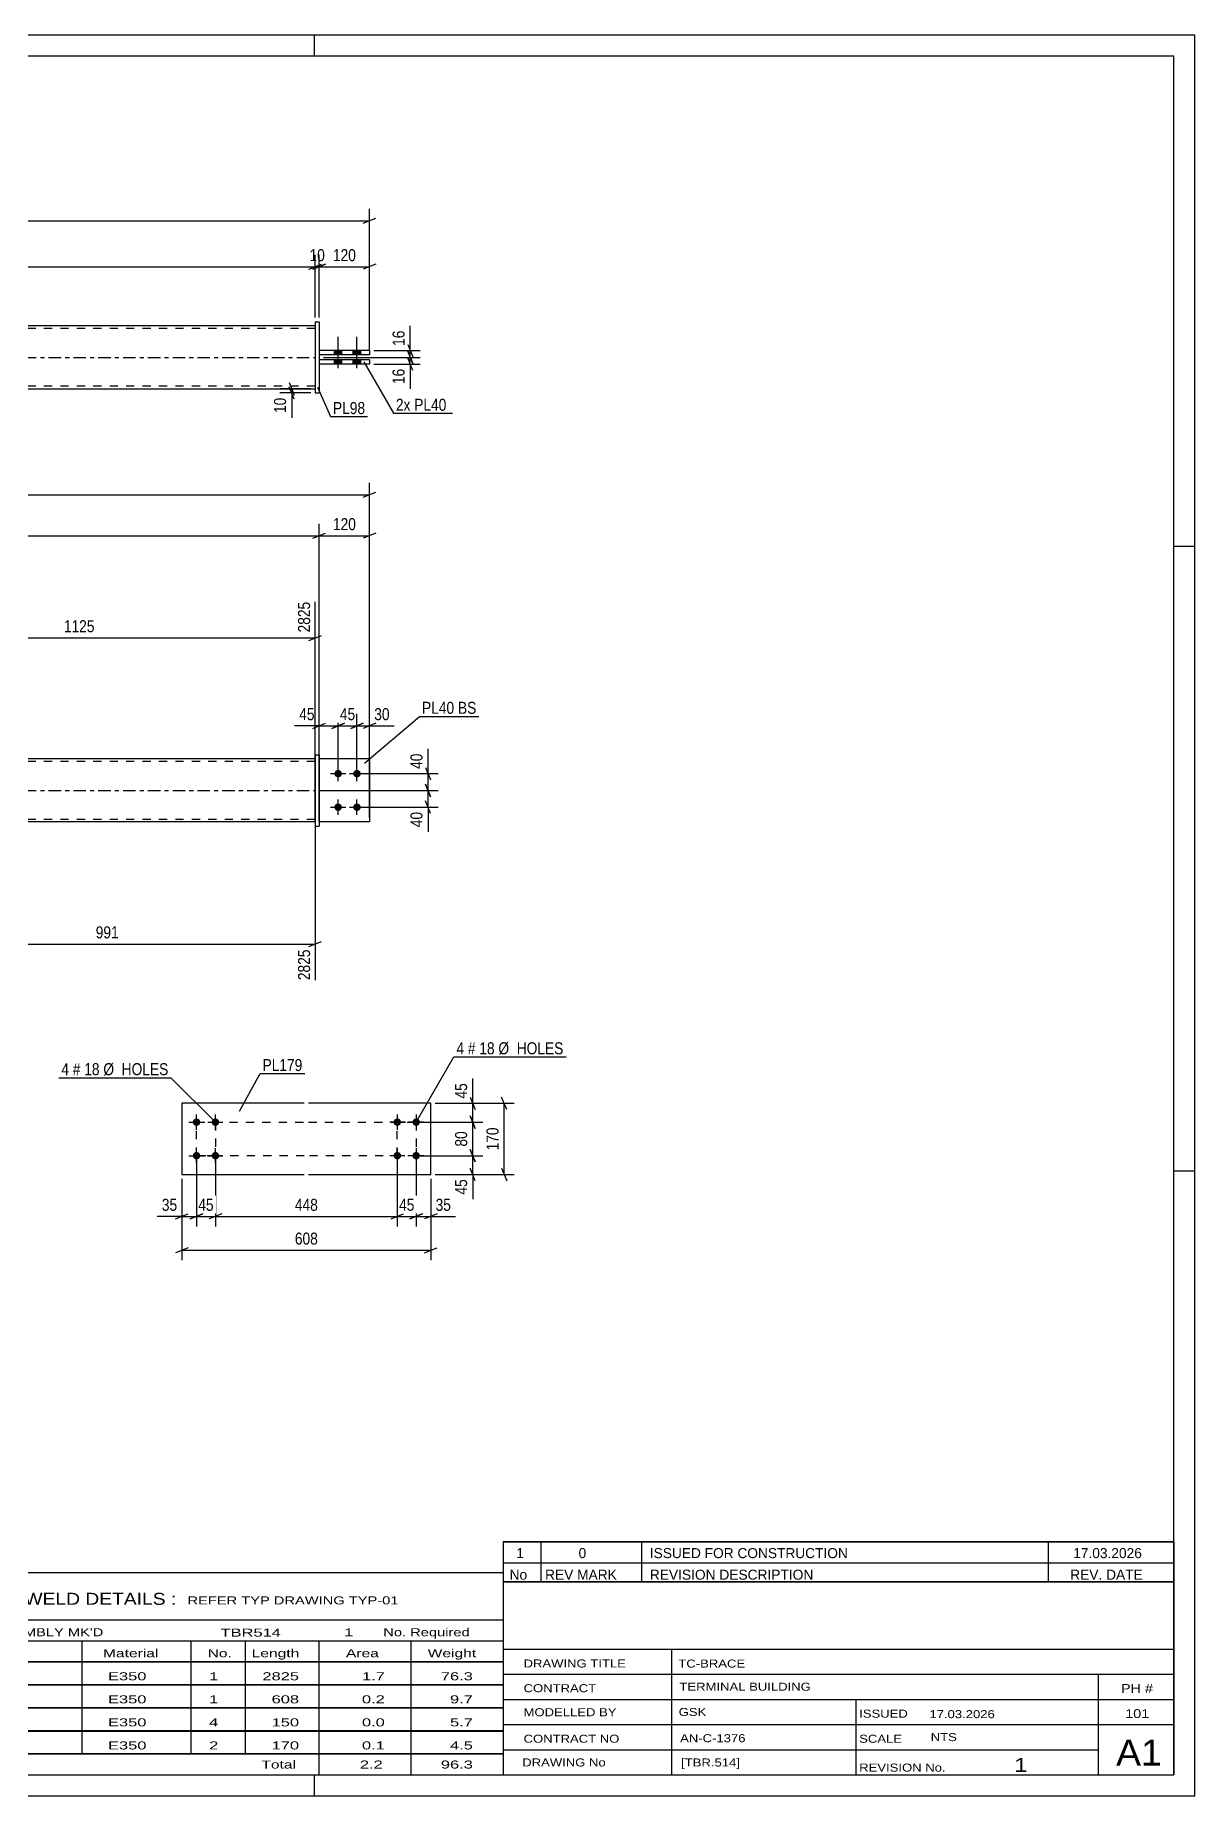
# Model space of a CAD drawing. Header units: millimetres. Extents: x 0 to 594, y 0 to 420.
# Drawn here: x 317.4 to 594, y 0 to 420 of the extents above; entities that cross this region are included whole.
import ezdxf

# ---------------------------------------------------------------- set-up
doc = ezdxf.new("R2010")
doc.units = ezdxf.units.MM
doc.linetypes.add('DXK_LINE_DOT2', pattern=[3.9198, 1.9599, -1.9599])
doc.linetypes.add('DXK_LINE_DOT3', pattern=[5.9187, 2.979, -0.9799, 0.9799, -0.9799])
doc.styles.add('Arial Narrow', font='ARIALN.TTF', dxfattribs={"height": 0.2})

# ---------------------------------------------------------------- blocks, each defined once
blk = doc.blocks.new('Unknown-580570844-1132')
at = {"color": 5, "linetype": 'Continuous'}
for p, q in [((594, 420), (0, 420)), ((384, 415), (384, 420)), ((594, 0), (594, 420)), ((589, 415), (5, 415)), ((589, 5), (589, 415)), ((594, 298), (589, 298)), ((594, 149), (589, 149)), ((5, 5), (589, 5)), ((384, 0), (384, 5)), ((0, 0), (594, 0))]:
    blk.add_line(p, q, dxfattribs=at)
blk = doc.blocks.new('Part-580570844-5507 - 5506')
at = {"color": 2, "linetype": 'Continuous'}
for p, q in [((381.56, 165.2), (352.36, 165.2)), ((352.36, 165.2), (352.36, 148.2)), ((411.76, 165.2), (382.56, 165.2)), ((411.76, 148.2), (411.76, 165.2)), ((352.36, 148.2), (381.56, 148.2)), ((382.56, 148.2), (411.76, 148.2))]:
    blk.add_line(p, q, dxfattribs=at)
blk = doc.blocks.new('Bolt-580570844-5508 - 5506')
at = {"linetype": 'Continuous'}
for points in [[(403.76, 159.8, -1), (403.76, 161.6, -1)], [(408.26, 159.8, -1), (408.26, 161.6, -1)], [(403.76, 151.8, -1), (403.76, 153.6, -1)], [(408.26, 151.8, -1), (408.26, 153.6, -1)]]:
    blk.add_hatch(color=1, dxfattribs=at).paths.add_polyline_path(points)
at = {"color": 1, "linetype": 'Continuous'}
for p, q in [((405.56, 160.7), (401.96, 160.7)), ((403.76, 162.5), (403.76, 158.9)), ((410.06, 160.7), (406.46, 160.7)), ((408.26, 162.5), (408.26, 158.9)), ((405.56, 152.7), (401.96, 152.7)), ((403.76, 154.5), (403.76, 150.9)), ((410.06, 152.7), (406.46, 152.7)), ((408.26, 154.5), (408.26, 150.9))]:
    blk.add_line(p, q, dxfattribs=at)
blk = doc.blocks.new('Bolt-580570844-5509 - 5506')
at = {"linetype": 'Continuous'}
for points in [[(355.86, 161.6, -1), (355.86, 159.8, -1)], [(360.36, 161.6, -1), (360.36, 159.8, -1)], [(355.86, 153.6, -1), (355.86, 151.8, -1)], [(360.36, 153.6, -1), (360.36, 151.8, -1)]]:
    blk.add_hatch(color=1, dxfattribs=at).paths.add_polyline_path(points)
at = {"color": 1, "linetype": 'Continuous'}
for p, q in [((354.06, 160.7), (357.66, 160.7)), ((355.86, 158.9), (355.86, 162.5)), ((358.56, 160.7), (362.16, 160.7)), ((360.36, 158.9), (360.36, 162.5)), ((354.06, 152.7), (357.66, 152.7)), ((355.86, 150.9), (355.86, 154.5)), ((358.56, 152.7), (362.16, 152.7)), ((360.36, 150.9), (360.36, 154.5))]:
    blk.add_line(p, q, dxfattribs=at)
blk = doc.blocks.new('Bolt-580570844-1685 - 1679')
at = {"linetype": 'Continuous'}
for points in [[(389.64, 244.74, -1), (389.64, 242.94, -1)], [(394.14, 244.74, -1), (394.14, 242.94, -1)], [(389.64, 236.74, -1), (389.64, 234.94, -1)], [(394.14, 236.74, -1), (394.14, 234.94, -1)]]:
    blk.add_hatch(color=1, dxfattribs=at).paths.add_polyline_path(points)
at = {"color": 1, "linetype": 'Continuous'}
for p, q in [((387.84, 243.84), (391.44, 243.84)), ((389.64, 242.04), (389.64, 245.64)), ((392.34, 243.84), (395.94, 243.84)), ((394.14, 242.04), (394.14, 245.64)), ((387.84, 235.84), (391.44, 235.84)), ((389.64, 234.04), (389.64, 237.64)), ((392.34, 235.84), (395.94, 235.84)), ((394.14, 234.04), (394.14, 237.64))]:
    blk.add_line(p, q, dxfattribs=at)
blk = doc.blocks.new('Part-580570844-1706 - 1679')
at = {"color": 2, "linetype": 'Continuous'}
for p, q in [((384.14, 248.34), (384.14, 231.34)), ((384.14, 248.34), (385.14, 248.34)), ((385.14, 248.34), (385.14, 231.34)), ((384.14, 231.34), (385.14, 231.34))]:
    blk.add_line(p, q, dxfattribs=at)
blk = doc.blocks.new('Part-580570844-1711 - 1679')
at = {"color": 7, "linetype": 'DXK_LINE_DOT2'}
for p, q in [((397.14, 247.34), (385.14, 247.34)), ((385.14, 247.34), (385.14, 232.34)), ((397.14, 247.34), (397.14, 232.34)), ((397.14, 232.34), (385.14, 232.34))]:
    blk.add_line(p, q, dxfattribs=at)
blk = doc.blocks.new('Part-580570844-1716 - 1679')
at = {"color": 2, "linetype": 'Continuous'}
for p, q in [((397.14, 247.34), (385.14, 247.34)), ((397.14, 247.34), (397.14, 232.34)), ((397.14, 232.34), (385.14, 232.34))]:
    blk.add_line(p, q, dxfattribs=at)
at = {"color": 7, "linetype": 'DXK_LINE_DOT2'}
blk.add_line((385.14, 247.34), (385.14, 232.34), dxfattribs=at)
blk = doc.blocks.new('Part-580570844-1721 - 1679')
at = {"linetype": 'Continuous'}
blk.add_hatch(color=2, dxfattribs=at).paths.add_polyline_path([(131.59, 232.34), (130.79, 233.74), (132.39, 233.74)])
at = {"color": 2, "linetype": 'Continuous'}
for p, q in [((384.14, 247.34), (101.59, 247.34)), ((384.14, 232.34), (101.59, 232.34)), ((131.59, 232.34), (130.79, 233.74)), ((130.79, 233.74), (132.39, 233.74)), ((132.39, 233.74), (131.59, 232.34))]:
    blk.add_line(p, q, dxfattribs=at)
at = {"color": 7, "linetype": 'DXK_LINE_DOT2'}
for p, q in [((101.59, 247.34), (101.59, 232.34)), ((384.14, 246.74), (101.59, 246.74)), ((248.74, 247.34), (248.74, 246.74)), ((272.25, 247.34), (272.25, 246.74)), ((384.14, 232.34), (384.14, 247.34)), ((384.14, 232.94), (101.59, 232.94)), ((261.58, 232.34), (261.58, 232.94)), ((285.09, 232.34), (285.09, 232.94))]:
    blk.add_line(p, q, dxfattribs=at)
at = {"color": 7, "linetype": 'DXK_LINE_DOT3'}
blk.add_line((101.59, 239.84), (384.14, 239.84), dxfattribs=at)
at = {"color": 2, "linetype": 'Continuous'}
blk.add_circle((131.59, 233.24), 1, dxfattribs=at)
blk = doc.blocks.new('Part-580570844-1463 - 1369')
at = {"linetype": 'Continuous'}
blk.add_hatch(color=2, dxfattribs=at).paths.add_polyline_path([(131.59, 343.15), (130.79, 344.55), (132.39, 344.55)])
at = {"color": 2, "linetype": 'Continuous'}
for p, q in [((384.14, 350.65), (101.59, 350.65)), ((131.59, 343.15), (130.79, 344.55)), ((130.79, 344.55), (132.39, 344.55)), ((132.39, 344.55), (131.59, 343.15)), ((248.74, 343.85), (272.25, 343.85)), ((248.74, 343.75), (248.74, 343.85)), ((248.74, 342.55), (248.74, 342.45)), ((272.25, 342.45), (248.74, 342.45)), ((261.58, 343.75), (261.58, 343.85)), ((261.58, 342.55), (261.58, 342.45)), ((272.25, 343.85), (272.25, 342.45)), ((101.59, 335.65), (384.14, 335.65))]:
    blk.add_line(p, q, dxfattribs=at)
at = {"color": 7, "linetype": 'DXK_LINE_DOT2'}
for p, q in [((101.59, 350.65), (101.59, 335.65)), ((384.14, 350.05), (101.59, 350.05)), ((384.14, 350.65), (384.14, 335.65)), ((248.74, 342.45), (248.74, 343.75)), ((261.58, 342.45), (261.58, 343.75)), ((272.25, 343.85), (285.09, 343.85)), ((285.09, 342.45), (272.25, 342.45)), ((285.09, 343.85), (285.09, 342.45)), ((384.14, 336.25), (101.59, 336.25))]:
    blk.add_line(p, q, dxfattribs=at)
at = {"color": 7, "linetype": 'DXK_LINE_DOT3'}
blk.add_line((101.59, 343.15), (384.14, 343.15), dxfattribs=at)
at = {"color": 2, "linetype": 'Continuous'}
blk.add_circle((131.59, 344.05), 1, dxfattribs=at)
blk = doc.blocks.new('Bolt-580570844-1373 - 1369')
at = {"linetype": 'Continuous'}
for points in [[(390.54, 344.75), (388.74, 344.75), (388.74, 343.75), (390.54, 343.75)], [(390.54, 344.75), (388.74, 344.75), (388.74, 343.75), (390.54, 343.75)], [(395.04, 344.75), (393.24, 344.75), (393.24, 343.75), (395.04, 343.75)], [(395.04, 344.75), (393.24, 344.75), (393.24, 343.75), (395.04, 343.75)], [(390.54, 342.55), (388.74, 342.55), (388.74, 341.55), (390.54, 341.55)], [(390.54, 342.55), (388.74, 342.55), (388.74, 341.55), (390.54, 341.55)], [(395.04, 342.55), (393.24, 342.55), (393.24, 341.55), (395.04, 341.55)], [(395.04, 342.55), (393.24, 342.55), (393.24, 341.55), (395.04, 341.55)]]:
    blk.add_hatch(color=1, dxfattribs=at).paths.add_polyline_path(points)
at = {"color": 1, "linetype": 'Continuous'}
for p, q in [((388.74, 343.75), (388.74, 344.75)), ((388.74, 343.75), (388.74, 344.75)), ((389.64, 340.55), (389.64, 348.05)), ((389.64, 340.55), (389.64, 348.05)), ((390.54, 343.75), (390.54, 344.75)), ((390.54, 343.75), (390.54, 344.75)), ((393.24, 343.75), (393.24, 344.75)), ((393.24, 343.75), (393.24, 344.75)), ((394.14, 340.55), (394.14, 348.05)), ((394.14, 340.55), (394.14, 348.05)), ((395.04, 343.75), (395.04, 344.75)), ((395.04, 343.75), (395.04, 344.75)), ((388.74, 341.55), (388.74, 342.55)), ((388.74, 341.55), (388.74, 342.55)), ((390.54, 341.55), (390.54, 342.55)), ((390.54, 341.55), (390.54, 342.55)), ((393.24, 341.55), (393.24, 342.55)), ((393.24, 341.55), (393.24, 342.55)), ((395.04, 341.55), (395.04, 342.55)), ((395.04, 341.55), (395.04, 342.55))]:
    blk.add_line(p, q, dxfattribs=at)
blk = doc.blocks.new('Part-580570844-1435 - 1369')
at = {"color": 2, "linetype": 'Continuous'}
for p, q in [((384.14, 351.65), (384.14, 334.65)), ((384.14, 351.65), (385.14, 351.65)), ((385.14, 351.65), (385.14, 334.65)), ((384.14, 334.65), (385.14, 334.65))]:
    blk.add_line(p, q, dxfattribs=at)
blk = doc.blocks.new('Part-580570844-1468 - 1369')
at = {"color": 2, "linetype": 'Continuous'}
for p, q in [((397.14, 342.55), (385.14, 342.55)), ((397.14, 341.55), (385.14, 341.55)), ((397.14, 342.55), (397.14, 341.55))]:
    blk.add_line(p, q, dxfattribs=at)
at = {"color": 7, "linetype": 'DXK_LINE_DOT2'}
blk.add_line((385.14, 342.55), (385.14, 341.55), dxfattribs=at)
blk = doc.blocks.new('Part-580570844-1473 - 1369')
at = {"color": 2, "linetype": 'Continuous'}
for p, q in [((397.14, 344.75), (385.14, 344.75)), ((397.14, 344.75), (397.14, 343.75)), ((397.14, 343.75), (385.14, 343.75))]:
    blk.add_line(p, q, dxfattribs=at)
at = {"color": 7, "linetype": 'DXK_LINE_DOT2'}
blk.add_line((385.14, 344.75), (385.14, 343.75), dxfattribs=at)
blk = doc.blocks.new('Rectangle-580570844-5680 - 5506')
at = {"color": 1, "linetype": 'DXK_LINE_DOT2'}
for p, q in [((355.86, 160.7), (360.36, 160.7)), ((355.86, 152.7), (355.86, 160.7)), ((360.36, 160.7), (360.36, 152.7)), ((360.36, 152.7), (355.86, 152.7))]:
    blk.add_line(p, q, dxfattribs=at)
blk = doc.blocks.new('Rectangle-580570844-5690 - 5506')
at = {"color": 1, "linetype": 'DXK_LINE_DOT2'}
for p, q in [((403.76, 160.7), (408.26, 160.7)), ((403.76, 152.7), (403.76, 160.7)), ((408.26, 160.7), (408.26, 152.7)), ((408.26, 152.7), (403.76, 152.7))]:
    blk.add_line(p, q, dxfattribs=at)
blk = doc.blocks.new('Rectangle-580570844-5700 - 5506')
at = {"color": 1, "linetype": 'DXK_LINE_DOT2'}
for p, q in [((355.86, 160.7), (381.56, 160.7)), ((355.86, 152.7), (355.86, 160.7)), ((382.56, 160.7), (408.26, 160.7)), ((408.26, 160.7), (408.26, 152.7)), ((381.56, 152.7), (355.86, 152.7)), ((408.26, 152.7), (382.56, 152.7))]:
    blk.add_line(p, q, dxfattribs=at)
blk = doc.blocks.new('StraightDimension-580570844-5514 - 5506')
at = {"color": 7, "linetype": 'Continuous'}
for p, q in [((408.26, 151.7), (408.26, 135.8)), ((411.76, 147.2), (411.76, 135.8)), ((406.76, 137.6), (409.76, 138.8)), ((413.26, 138.8), (410.26, 137.6)), ((408.26, 138.2), (411.76, 138.2))]:
    blk.add_line(p, q, dxfattribs=at)
at = {"color": 0}
blk.add_wipeout([(417.14, 138.95), (417.14, 143.15), (412.29, 143.15), (412.29, 138.95)], dxfattribs=at)
at = {"color": 7, "linetype": 'Continuous'}
blk.add_line((411.76, 138.2), (417.67, 138.2), dxfattribs=at)
blk.add_line((411.76, 138.2), (417.67, 138.2), dxfattribs=at)
at = {"color": 3, "style": 'Arial Narrow'}
blk.add_text('35', height=2.863, dxfattribs=at).set_placement((412.89, 139.55))
blk = doc.blocks.new('StraightDimension-580570844-5515 - 5506')
at = {"color": 7, "linetype": 'Continuous'}
for p, q in [((403.76, 151.7), (403.76, 135.8)), ((408.26, 151.7), (408.26, 135.8)), ((402.26, 137.6), (405.26, 138.8)), ((409.76, 138.8), (406.76, 137.6)), ((403.76, 138.2), (408.26, 138.2))]:
    blk.add_line(p, q, dxfattribs=at)
at = {"color": 0}
blk.add_wipeout([(408.44, 138.95), (408.44, 143.15), (403.58, 143.15), (403.58, 138.95)], dxfattribs=at)
at = {"color": 3, "style": 'Arial Narrow'}
blk.add_text('45', height=2.863, dxfattribs=at).set_placement((404.18, 139.55))
blk = doc.blocks.new('StraightDimension-580570844-5516 - 5506')
at = {"color": 7, "linetype": 'Continuous'}
for p, q in [((360.36, 151.7), (360.36, 135.8)), ((403.76, 151.7), (403.76, 135.8)), ((361.86, 138.8), (358.86, 137.6)), ((402.26, 137.6), (405.26, 138.8)), ((360.36, 138.2), (403.76, 138.2))]:
    blk.add_line(p, q, dxfattribs=at)
at = {"color": 0}
blk.add_wipeout([(385.4, 138.95), (385.4, 143.15), (378.72, 143.15), (378.72, 138.95)], dxfattribs=at)
at = {"color": 3, "style": 'Arial Narrow'}
blk.add_text('448', height=2.863, dxfattribs=at).set_placement((379.32, 139.55))
blk = doc.blocks.new('StraightDimension-580570844-5517 - 5506')
at = {"color": 7, "linetype": 'Continuous'}
for p, q in [((355.86, 151.7), (355.86, 135.8)), ((360.36, 151.7), (360.36, 135.8)), ((354.36, 137.6), (357.36, 138.8)), ((361.86, 138.8), (358.86, 137.6)), ((355.86, 138.2), (360.36, 138.2))]:
    blk.add_line(p, q, dxfattribs=at)
at = {"color": 0}
blk.add_wipeout([(360.54, 138.95), (360.54, 143.15), (355.68, 143.15), (355.68, 138.95)], dxfattribs=at)
at = {"color": 3, "style": 'Arial Narrow'}
blk.add_text('45', height=2.863, dxfattribs=at).set_placement((356.28, 139.55))
blk = doc.blocks.new('StraightDimension-580570844-5518 - 5506')
at = {"color": 7, "linetype": 'Continuous'}
for p, q in [((355.86, 151.7), (355.86, 135.8)), ((352.36, 147.2), (352.36, 135.8)), ((350.86, 137.6), (353.86, 138.8)), ((357.36, 138.8), (354.36, 137.6)), ((352.36, 138.2), (355.86, 138.2))]:
    blk.add_line(p, q, dxfattribs=at)
at = {"color": 0}
blk.add_wipeout([(351.84, 138.95), (351.84, 143.15), (346.98, 143.15), (346.98, 138.95)], dxfattribs=at)
at = {"color": 7, "linetype": 'Continuous'}
blk.add_line((352.36, 138.2), (346.45, 138.2), dxfattribs=at)
blk.add_line((352.36, 138.2), (346.45, 138.2), dxfattribs=at)
at = {"color": 3, "style": 'Arial Narrow'}
blk.add_text('35', height=2.863, dxfattribs=at).set_placement((347.58, 139.55))
blk = doc.blocks.new('StraightDimension-580570844-5534 - 5506')
at = {"color": 7, "linetype": 'Continuous'}
for p, q in [((352.36, 147.2), (352.36, 127.74)), ((411.76, 147.2), (411.76, 127.74)), ((353.86, 130.74), (350.86, 129.54)), ((410.26, 129.54), (413.26, 130.74)), ((352.36, 130.14), (411.76, 130.14))]:
    blk.add_line(p, q, dxfattribs=at)
at = {"color": 0}
blk.add_wipeout([(385.4, 130.89), (385.4, 135.09), (378.72, 135.09), (378.72, 130.89)], dxfattribs=at)
at = {"color": 3, "style": 'Arial Narrow'}
blk.add_text('608', height=2.863, dxfattribs=at).set_placement((379.32, 131.49))
blk = doc.blocks.new('StraightDimension-580570844-5554 - 5506')
at = {"color": 7, "linetype": 'Continuous'}
for p, q in [((412.76, 165.2), (431.65, 165.2)), ((429.85, 163.7), (428.65, 166.7)), ((429.25, 148.2), (429.25, 165.2)), ((412.76, 148.2), (431.65, 148.2)), ((428.65, 149.7), (429.85, 146.7))]:
    blk.add_line(p, q, dxfattribs=at)
at = {"color": 0}
blk.add_wipeout([(428.5, 160.04), (424.3, 160.04), (424.3, 153.36), (428.5, 153.36)], dxfattribs=at)
at = {"color": 3, "style": 'Arial Narrow'}
blk.add_text('170', height=2.863, rotation=90.0002, dxfattribs=at).set_placement((427.9, 153.96))
blk = doc.blocks.new('StraightDimension-580570844-5658 - 5506')
at = {"color": 7, "linetype": 'Continuous'}
for p, q in [((412.76, 165.2), (424.16, 165.2)), ((421.16, 166.7), (422.36, 163.7)), ((421.76, 160.7), (421.76, 165.2)), ((409.26, 160.7), (424.16, 160.7)), ((422.36, 159.2), (421.16, 162.2))]:
    blk.add_line(p, q, dxfattribs=at)
at = {"color": 0}
blk.add_wipeout([(421.01, 170.58), (416.81, 170.58), (416.81, 165.73), (421.01, 165.73)], dxfattribs=at)
at = {"color": 7, "linetype": 'Continuous'}
blk.add_line((421.76, 165.2), (421.76, 171.11), dxfattribs=at)
blk.add_line((421.76, 165.2), (421.76, 171.11), dxfattribs=at)
at = {"color": 3, "style": 'Arial Narrow'}
blk.add_text('45', height=2.863, rotation=90.0002, dxfattribs=at).set_placement((420.41, 166.33))
blk = doc.blocks.new('StraightDimension-580570844-5659 - 5506')
at = {"color": 7, "linetype": 'Continuous'}
for p, q in [((409.26, 160.7), (424.16, 160.7)), ((421.16, 162.2), (422.36, 159.2)), ((421.76, 152.7), (421.76, 160.7)), ((409.26, 152.7), (424.16, 152.7)), ((422.36, 151.2), (421.16, 154.2))]:
    blk.add_line(p, q, dxfattribs=at)
at = {"color": 0}
blk.add_wipeout([(421.01, 159.13), (416.81, 159.13), (416.81, 154.27), (421.01, 154.27)], dxfattribs=at)
at = {"color": 3, "style": 'Arial Narrow'}
blk.add_text('80', height=2.863, rotation=90.0002, dxfattribs=at).set_placement((420.41, 154.87))
blk = doc.blocks.new('StraightDimension-580570844-5660 - 5506')
at = {"color": 7, "linetype": 'Continuous'}
for p, q in [((409.26, 152.7), (424.16, 152.7)), ((421.16, 154.2), (422.36, 151.2)), ((421.76, 148.2), (421.76, 152.7)), ((412.76, 148.2), (424.16, 148.2)), ((422.36, 146.7), (421.16, 149.7))]:
    blk.add_line(p, q, dxfattribs=at)
at = {"color": 0}
blk.add_wipeout([(421.01, 147.68), (416.81, 147.68), (416.81, 142.82), (421.01, 142.82)], dxfattribs=at)
at = {"color": 7, "linetype": 'Continuous'}
blk.add_line((421.76, 148.2), (421.76, 142.29), dxfattribs=at)
blk.add_line((421.76, 148.2), (421.76, 142.29), dxfattribs=at)
at = {"color": 3, "style": 'Arial Narrow'}
blk.add_text('45', height=2.863, rotation=90.0002, dxfattribs=at).set_placement((420.41, 143.42))
blk = doc.blocks.new('StraightDimension-580570844-5296 - 1679')
at = {"color": 7, "linetype": 'Continuous'}
for p, q in [((385.14, 232.34), (385.14, 303.43)), ((397.14, 233.34), (397.14, 303.43)), ((383.64, 299.98), (386.64, 301.18)), ((385.14, 300.58), (397.14, 300.58)), ((398.64, 301.18), (395.64, 299.98))]:
    blk.add_line(p, q, dxfattribs=at)
at = {"color": 0}
blk.add_wipeout([(394.48, 301.33), (394.48, 305.53), (387.8, 305.53), (387.8, 301.33)], dxfattribs=at)
at = {"color": 3, "style": 'Arial Narrow'}
blk.add_text('120', height=2.863, dxfattribs=at).set_placement((388.4, 301.93))
blk = doc.blocks.new('StraightDimension-580570844-5297 - 1679')
at = {"color": 7, "linetype": 'Continuous'}
for p, q in [((100.59, 249.34), (100.59, 303.43)), ((385.14, 232.34), (385.14, 303.43)), ((102.09, 301.18), (99.09, 299.98)), ((100.59, 300.58), (385.14, 300.58)), ((383.64, 299.98), (386.64, 301.18))]:
    blk.add_line(p, q, dxfattribs=at)
at = {"color": 0}
blk.add_wipeout([(247.12, 301.33), (247.12, 305.53), (238.61, 305.53), (238.61, 301.33)], dxfattribs=at)
at = {"color": 3, "style": 'Arial Narrow'}
blk.add_text('2845', height=2.863, dxfattribs=at).set_placement((239.21, 301.93))
blk = doc.blocks.new('StraightDimension-580570844-4742 - 1679')
at = {"color": 7, "linetype": 'Continuous'}
for p, q in [((90.09, 310.99), (87.09, 309.79)), ((88.59, 248.34), (88.59, 313.24)), ((395.64, 309.79), (398.64, 310.99)), ((397.14, 233.34), (397.14, 313.24)), ((88.59, 310.39), (397.14, 310.39))]:
    blk.add_line(p, q, dxfattribs=at)
at = {"color": 0}
blk.add_wipeout([(247.12, 311.14), (247.12, 315.34), (238.61, 315.34), (238.61, 311.14)], dxfattribs=at)
at = {"color": 3, "style": 'Arial Narrow'}
blk.add_text('3085', height=2.863, dxfattribs=at).set_placement((239.21, 311.74))
blk = doc.blocks.new('StraightDimension-580570844-1857 - 1679')
at = {"color": 7, "linetype": 'Continuous'}
for p, q in [((384.14, 247.34), (384.14, 194.58)), ((284.99, 231.34), (284.99, 194.58)), ((286.49, 203.79), (283.49, 202.59)), ((284.99, 203.19), (384.14, 203.19)), ((382.64, 202.59), (385.64, 203.79))]:
    blk.add_line(p, q, dxfattribs=at)
at = {"color": 0}
blk.add_wipeout([(337.91, 203.94), (337.91, 208.14), (331.22, 208.14), (331.22, 203.94)], dxfattribs=at)
at = {"color": 0, "linetype": 'Continuous'}
blk.add_wipeout([(383.54, 202.49), (379.34, 202.49), (379.34, 193.98), (383.54, 193.98)], dxfattribs=at)
at = {"color": 3, "style": 'Arial Narrow'}
blk.add_text('991', height=2.863, dxfattribs=at).set_placement((331.82, 204.54))
at = {"color": 3, "linetype": 'Continuous', "style": 'Arial Narrow'}
blk.add_text('2825', height=2.863, rotation=90.0002, dxfattribs=at).set_placement((382.94, 194.58))
blk = doc.blocks.new('StraightDimension-580570844-1912 - 1679')
at = {"color": 7, "linetype": 'Continuous'}
for p, q in [((385.14, 249.34), (385.14, 258.1)), ((389.64, 244.84), (389.64, 258.1)), ((383.64, 254.65), (386.64, 255.85)), ((385.14, 255.25), (389.64, 255.25)), ((391.14, 255.85), (388.14, 254.65))]:
    blk.add_line(p, q, dxfattribs=at)
at = {"color": 0}
blk.add_wipeout([(384.61, 256), (384.61, 260.2), (379.76, 260.2), (379.76, 256)], dxfattribs=at)
at = {"color": 7, "linetype": 'Continuous'}
blk.add_line((385.14, 255.25), (379.23, 255.25), dxfattribs=at)
blk.add_line((385.14, 255.25), (379.23, 255.25), dxfattribs=at)
at = {"color": 3, "style": 'Arial Narrow'}
blk.add_text('45', height=2.863, dxfattribs=at).set_placement((380.36, 256.6))
blk = doc.blocks.new('StraightDimension-580570844-4821 - 1679')
at = {"color": 7, "linetype": 'Continuous'}
for p, q in [((385.14, 239.84), (413.5, 239.84)), ((410.5, 241.34), (411.7, 238.34)), ((411.1, 235.84), (411.1, 239.84)), ((395.14, 235.84), (413.5, 235.84)), ((411.7, 234.34), (410.5, 237.34))]:
    blk.add_line(p, q, dxfattribs=at)
at = {"color": 0}
blk.add_wipeout([(410.35, 235.32), (406.15, 235.32), (406.15, 230.46), (410.35, 230.46)], dxfattribs=at)
at = {"color": 7, "linetype": 'Continuous'}
blk.add_line((411.1, 235.84), (411.1, 229.93), dxfattribs=at)
blk.add_line((411.1, 235.84), (411.1, 229.93), dxfattribs=at)
at = {"color": 3, "style": 'Arial Narrow'}
blk.add_text('40', height=2.863, rotation=90.0002, dxfattribs=at).set_placement((409.75, 231.06))
blk = doc.blocks.new('StraightDimension-580570844-1922 - 1679')
at = {"color": 7, "linetype": 'Continuous'}
for p, q in [((389.64, 244.84), (389.64, 258.1)), ((394.14, 244.84), (394.14, 258.1)), ((388.14, 254.65), (391.14, 255.85)), ((389.64, 255.25), (394.14, 255.25)), ((395.64, 255.85), (392.64, 254.65))]:
    blk.add_line(p, q, dxfattribs=at)
at = {"color": 0}
blk.add_wipeout([(394.32, 256), (394.32, 260.2), (389.46, 260.2), (389.46, 256)], dxfattribs=at)
at = {"color": 3, "style": 'Arial Narrow'}
blk.add_text('45', height=2.863, dxfattribs=at).set_placement((390.06, 256.6))
blk = doc.blocks.new('StraightDimension-580570844-1932 - 1679')
at = {"color": 7, "linetype": 'Continuous'}
for p, q in [((394.14, 244.84), (394.14, 258.1)), ((397.14, 248.34), (397.14, 258.1)), ((392.64, 254.65), (395.64, 255.85)), ((394.14, 255.25), (397.14, 255.25)), ((398.64, 255.85), (395.64, 254.65))]:
    blk.add_line(p, q, dxfattribs=at)
at = {"color": 0}
blk.add_wipeout([(402.52, 256), (402.52, 260.2), (397.66, 260.2), (397.66, 256)], dxfattribs=at)
at = {"color": 7, "linetype": 'Continuous'}
blk.add_line((397.14, 255.25), (403.04, 255.25), dxfattribs=at)
blk.add_line((397.14, 255.25), (403.04, 255.25), dxfattribs=at)
at = {"color": 3, "style": 'Arial Narrow'}
blk.add_text('30', height=2.863, dxfattribs=at).set_placement((398.26, 256.6))
blk = doc.blocks.new('StraightDimension-580570844-4820 - 1679')
at = {"color": 7, "linetype": 'Continuous'}
for p, q in [((395.14, 243.84), (413.5, 243.84)), ((410.5, 245.34), (411.7, 242.34)), ((411.1, 239.84), (411.1, 243.84)), ((385.14, 239.84), (413.5, 239.84)), ((411.7, 238.34), (410.5, 241.34))]:
    blk.add_line(p, q, dxfattribs=at)
at = {"color": 0}
blk.add_wipeout([(410.35, 249.22), (406.15, 249.22), (406.15, 244.37), (410.35, 244.37)], dxfattribs=at)
at = {"color": 7, "linetype": 'Continuous'}
blk.add_line((411.1, 243.84), (411.1, 249.75), dxfattribs=at)
blk.add_line((411.1, 243.84), (411.1, 249.75), dxfattribs=at)
at = {"color": 3, "style": 'Arial Narrow'}
blk.add_text('40', height=2.863, rotation=90.0002, dxfattribs=at).set_placement((409.75, 244.97))
blk = doc.blocks.new('StraightDimension-580570844-5243 - 1679')
at = {"color": 7, "linetype": 'Continuous'}
for p, q in [((271.61, 248.34), (271.61, 284.85)), ((384.14, 232.34), (384.14, 284.85)), ((273.11, 276.83), (270.11, 275.63)), ((271.61, 276.23), (384.14, 276.23)), ((382.64, 275.63), (385.64, 276.83))]:
    blk.add_line(p, q, dxfattribs=at)
at = {"color": 0, "linetype": 'Continuous'}
blk.add_wipeout([(383.54, 285.45), (379.34, 285.45), (379.34, 276.93), (383.54, 276.93)], dxfattribs=at)
at = {"color": 0}
blk.add_wipeout([(332.13, 276.98), (332.13, 281.18), (323.62, 281.18), (323.62, 276.98)], dxfattribs=at)
at = {"color": 3, "linetype": 'Continuous', "style": 'Arial Narrow'}
blk.add_text('2825', height=2.863, rotation=90.0002, dxfattribs=at).set_placement((382.94, 277.53))
at = {"color": 3, "style": 'Arial Narrow'}
blk.add_text('1125', height=2.863, dxfattribs=at).set_placement((324.22, 277.58))
blk = doc.blocks.new('StraightDimension-580570844-5093 - 1369')
at = {"color": 7, "linetype": 'Continuous'}
for p, q in [((384.14, 352.65), (384.14, 367.6)), ((385.14, 352.65), (385.14, 367.6)), ((382.64, 364.15), (385.64, 365.35)), ((386.64, 365.35), (383.64, 364.15)), ((384.14, 364.75), (385.14, 364.75))]:
    blk.add_line(p, q, dxfattribs=at)
at = {"color": 0}
blk.add_wipeout([(387.07, 365.5), (387.07, 369.7), (382.21, 369.7), (382.21, 365.5)], dxfattribs=at)
at = {"color": 3, "style": 'Arial Narrow'}
blk.add_text('10', height=2.863, dxfattribs=at).set_placement((382.81, 366.1))
blk = doc.blocks.new('StraightDimension-580570844-5092 - 1369')
at = {"color": 7, "linetype": 'Continuous'}
for p, q in [((385.14, 352.65), (385.14, 367.6)), ((397.14, 345.75), (397.14, 367.6)), ((383.64, 364.15), (386.64, 365.35)), ((385.14, 364.75), (397.14, 364.75)), ((398.64, 365.35), (395.64, 364.15))]:
    blk.add_line(p, q, dxfattribs=at)
at = {"color": 0}
blk.add_wipeout([(394.48, 365.5), (394.48, 369.7), (387.8, 369.7), (387.8, 365.5)], dxfattribs=at)
at = {"color": 3, "style": 'Arial Narrow'}
blk.add_text('120', height=2.863, dxfattribs=at).set_placement((388.4, 366.1))
blk = doc.blocks.new('StraightDimension-580570844-4958 - 1369')
at = {"color": 7, "linetype": 'Continuous'}
for p, q in [((377.96, 337.15), (379.16, 334.15)), ((379.16, 333.15), (377.96, 336.15)), ((383.14, 335.65), (375.71, 335.65)), ((383.14, 334.65), (375.71, 334.65)), ((378.56, 334.65), (378.56, 335.65))]:
    blk.add_line(p, q, dxfattribs=at)
at = {"color": 0}
blk.add_wipeout([(377.81, 334.13), (373.61, 334.13), (373.61, 329.27), (377.81, 329.27)], dxfattribs=at)
at = {"color": 7, "linetype": 'Continuous'}
blk.add_line((378.56, 334.65), (378.56, 328.75), dxfattribs=at)
blk.add_line((378.56, 334.65), (378.56, 328.75), dxfattribs=at)
at = {"color": 3, "style": 'Arial Narrow'}
blk.add_text('10', height=2.863, rotation=90.0002, dxfattribs=at).set_placement((377.21, 329.87))
blk = doc.blocks.new('StraightDimension-580570844-1624 - 1369')
at = {"color": 7, "linetype": 'Continuous'}
for p, q in [((398.14, 344.75), (409.23, 344.75)), ((406.23, 346.25), (407.43, 343.25)), ((407.43, 341.65), (406.23, 344.65)), ((406.83, 343.15), (406.83, 344.75)), ((386.14, 343.15), (409.23, 343.15))]:
    blk.add_line(p, q, dxfattribs=at)
at = {"color": 0}
blk.add_wipeout([(406.08, 350.14), (401.88, 350.14), (401.88, 345.28), (406.08, 345.28)], dxfattribs=at)
at = {"color": 7, "linetype": 'Continuous'}
blk.add_line((406.83, 344.75), (406.83, 350.66), dxfattribs=at)
blk.add_line((406.83, 344.75), (406.83, 350.66), dxfattribs=at)
at = {"color": 3, "style": 'Arial Narrow'}
blk.add_text('16', height=2.863, rotation=90.0002, dxfattribs=at).set_placement((405.48, 345.88))
blk = doc.blocks.new('StraightDimension-580570844-1551 - 1369')
at = {"color": 7, "linetype": 'Continuous'}
for p, q in [((88.59, 345.75), (88.59, 378.6)), ((397.14, 344.75), (397.14, 378.6)), ((90.09, 376.35), (87.09, 375.15)), ((88.59, 375.75), (397.14, 375.75)), ((395.64, 375.15), (398.64, 376.35))]:
    blk.add_line(p, q, dxfattribs=at)
at = {"color": 0}
blk.add_wipeout([(247.12, 376.5), (247.12, 380.7), (238.61, 380.7), (238.61, 376.5)], dxfattribs=at)
at = {"color": 3, "style": 'Arial Narrow'}
blk.add_text('3085', height=2.863, dxfattribs=at).set_placement((239.21, 377.1))
blk = doc.blocks.new('StraightDimension-580570844-5094 - 1369')
at = {"color": 7, "linetype": 'Continuous'}
for p, q in [((101.59, 352.65), (101.59, 367.6)), ((384.14, 352.65), (384.14, 367.6)), ((103.09, 365.35), (100.09, 364.15)), ((101.59, 364.75), (384.14, 364.75)), ((382.64, 364.15), (385.64, 365.35))]:
    blk.add_line(p, q, dxfattribs=at)
at = {"color": 0}
blk.add_wipeout([(247.12, 365.5), (247.12, 369.7), (238.61, 369.7), (238.61, 365.5)], dxfattribs=at)
at = {"color": 3, "style": 'Arial Narrow'}
blk.add_text('2825', height=2.863, dxfattribs=at).set_placement((239.21, 366.1))
blk = doc.blocks.new('StraightDimension-580570844-1633 - 1369')
at = {"color": 7, "linetype": 'Continuous'}
for p, q in [((406.23, 344.65), (407.43, 341.65)), ((386.14, 343.15), (409.23, 343.15)), ((398.14, 341.55), (409.23, 341.55)), ((407.43, 340.05), (406.23, 343.05)), ((406.83, 341.55), (406.83, 343.15))]:
    blk.add_line(p, q, dxfattribs=at)
at = {"color": 0}
blk.add_wipeout([(406.08, 341.03), (401.88, 341.03), (401.88, 336.17), (406.08, 336.17)], dxfattribs=at)
at = {"color": 7, "linetype": 'Continuous'}
blk.add_line((406.83, 341.55), (406.83, 335.65), dxfattribs=at)
blk.add_line((406.83, 341.55), (406.83, 335.65), dxfattribs=at)
at = {"color": 3, "style": 'Arial Narrow'}
blk.add_text('16', height=2.863, rotation=90.0002, dxfattribs=at).set_placement((405.48, 336.77))
blk = doc.blocks.new('Unknown-580570844-6441')
at = {"color": 7, "linetype": 'Continuous'}
for p, q in [((429, 51.05), (429, 5)), ((429, 51.05), (589, 51.05)), ((589, 51), (589, 5)), ((429, 35), (589, 35)), ((469.14, 35), (469.14, 5)), ((429, 29), (589, 29)), ((571, 5.05), (571, 29.05)), ((429, 23), (589, 23)), ((513.14, 23), (513.14, 5)), ((429, 17), (589, 17)), ((429, 11), (571, 11)), ((429, 5), (589, 5))]:
    blk.add_line(p, q, dxfattribs=at)
at = {"color": 7, "style": 'Arial Narrow'}
for s, height, width, p in [('DRAWING TITLE', 1.9089, 1.425378, (433.88, 30.61)), ('TC-BRACE', 1.909, 1.425378, (470.81, 30.59)), ('CONTRACT', 1.909, 1.425378, (433.88, 24.71)), ('TERMINAL BUILDING', 1.9089, 1.425378, (471.06, 25.07)), ('MODELLED BY', 1.9089, 1.425378, (433.88, 18.98)), ('GSK', 1.909, 1.425378, (470.88, 19.04)), ('ISSUED', 1.909, 1.425378, (513.94, 18.64)), ('17.03.2026', 1.909, 1.425378, (530.69, 18.52)), ('CONTRACT NO', 1.9089, 1.425378, (433.88, 12.66)), ('AN-C-1376', 1.909, 1.425378, (471.23, 12.78)), ('SCALE', 1.909, 1.425378, (513.94, 12.65)), ('A1', 6.204, 1.25, (575.24, 7.2)), ('DRAWING No', 1.909, 1.425378, (433.56, 7)), ('[TBR.514]', 1.909, 1.425378, (471.46, 6.99)), ('1', 3.34, 1.5, (550.91, 5.68)), ('REVISION No.', 1.9089, 1.425378, (513.94, 5.77))]:
    blk.add_text(s, height=height, dxfattribs=dict(at, width=width)).set_placement(p)
at = {"color": 7, "linetype": 'Continuous', "style": 'Arial Narrow'}
for s, height, width, p in [('PH #', 2.1, 1.42538, (576.4, 24.55)), ('101', 2.1, 1.42538, (577.41, 18.55)), ('NTS', 1.909, 1.425378, (531, 13.05))]:
    blk.add_text(s, height=height, dxfattribs=dict(at, width=width)).set_placement(p)
blk = doc.blocks.new('Unknown-580570844-6442')
at = {"color": 7, "linetype": 'Continuous'}
for p, q in [((429, 60.55), (589, 60.55)), ((589, 60.55), (429, 60.55)), ((429, 60.55), (429, 55.55)), ((438, 60.55), (438, 55.55)), ((462, 60.55), (462, 55.55)), ((559, 60.55), (559, 55.55)), ((589, 60.55), (589, 55.55)), ((429, 55.55), (589, 55.55)), ((429, 55.55), (429, 51.05)), ((429, 55.55), (589, 55.55)), ((438, 55.55), (438, 51.05)), ((462, 55.55), (462, 51.05)), ((559, 55.55), (559, 51.05)), ((589, 55.55), (589, 51.05)), ((589, 51.05), (429, 51.05))]:
    blk.add_line(p, q, dxfattribs=at)
at = {"color": 7, "linetype": 'Continuous', "style": 'Arial Narrow'}
for s, height, width, p in [('1', 2.39, 1.196471, (432.16, 56.7)), ('0', 2.39, 1.196471, (447, 56.7)), ('ISSUED FOR CONSTRUCTION', 2.3861, 1.196471, (464, 56.7)), ('17.03.2026', 2.386, 1.196471, (565, 56.7)), ('No', 2.386, 1.2, (430.54, 51.55)), ('REV MARK', 2.386, 1.2, (439, 51.55)), ('REVISION DESCRIPTION', 2.3861, 1.2, (464, 51.55)), ('REV. DATE', 2.386, 1.2, (564.28, 51.55))]:
    blk.add_text(s, height=height, dxfattribs=dict(at, width=width)).set_placement(p)
blk = doc.blocks.new('Unknown-580570844-6443')
at = {"color": 7, "linetype": 'Continuous'}
for p, q in [((269, 53.25), (429, 53.25)), ((269, 42), (269, 53.25)), ((429, 53.25), (429, 42)), ((269, 42), (429, 42)), ((269, 42), (269, 37)), ((429, 42), (429, 37)), ((269, 37), (429, 37)), ((269, 37), (269, 32)), ((293, 37), (293, 32)), ((328.5, 37), (328.5, 32)), ((354.5, 37), (354.5, 32)), ((367.5, 37), (367.5, 32)), ((385, 37), (385, 32)), ((407, 37), (407, 32)), ((429, 37), (429, 32)), ((269, 32), (429, 32)), ((269, 31.95), (269, 26.55)), ((269, 31.95), (429, 31.95)), ((293, 32), (293, 26.5)), ((328.5, 32), (328.5, 26.5)), ((354.5, 32), (354.5, 26.5)), ((367.5, 32), (367.5, 26.5)), ((385, 32), (385, 26.5)), ((407, 32), (407, 26.5)), ((429, 31.95), (429, 26.55)), ((269, 26.55), (429, 26.55)), ((269, 26.45), (269, 21.05)), ((269, 26.45), (429, 26.45)), ((293, 26.5), (293, 21)), ((328.5, 26.5), (328.5, 21)), ((354.5, 26.5), (354.5, 21)), ((367.5, 26.5), (367.5, 21)), ((385, 26.5), (385, 21)), ((407, 26.5), (407, 21)), ((429, 26.45), (429, 21.05)), ((269, 21.05), (429, 21.05)), ((293, 21), (293, 15.5)), ((328.5, 21), (328.5, 15.5)), ((354.5, 21), (354.5, 15.5)), ((367.5, 21), (367.5, 15.5)), ((385, 21), (385, 15.5)), ((407, 21), (407, 15.5)), ((269, 20.95), (269, 15.55)), ((269, 20.95), (429, 20.95)), ((429, 20.95), (429, 15.55)), ((269, 15.55), (429, 15.55)), ((269, 15.45), (269, 10.05)), ((269, 15.45), (429, 15.45)), ((293, 15.5), (293, 10)), ((328.5, 15.5), (328.5, 10)), ((354.5, 15.5), (354.5, 10)), ((367.5, 15.5), (367.5, 10)), ((385, 15.5), (385, 10)), ((407, 15.5), (407, 10)), ((429, 15.45), (429, 10.05)), ((269, 10.05), (429, 10.05)), ((269, 10), (429, 10)), ((269, 10), (269, 5)), ((385, 10), (385, 5)), ((407, 10), (407, 5)), ((429, 10), (429, 5)), ((269, 5), (429, 5))]:
    blk.add_line(p, q, dxfattribs=at)
at = {"color": 7, "style": 'Arial Narrow'}
for s, height, width, p in [('GENERAL NOTES & WELD DETAILS :', 2.8633, 1.4, (270.15, 45.56)), ('REFER TYP DRAWING TYP-01', 1.9089, 1.6, (353.7, 45.66)), ("MATERIAL LIST FOR ASSEMBLY MK'D", 1.9089, 1.6, (270.15, 38.06)), ('TBR514', 1.909, 1.794707, (361.59, 37.97)), ('1', 1.91, 1.794707, (391.08, 38.06)), ('No. Required', 1.9089, 1.6, (400.41, 38.06)), ('Mark', 1.909, 1.7, (270.34, 33)), ('Profile', 1.909, 1.7, (303.41, 33)), ('Material', 1.909, 1.7, (333.54, 33.06)), ('No.', 1.909, 1.7, (358.5, 33.06)), ('Length', 1.909, 1.7, (369, 33.06)), ('Area', 1.909, 1.7, (391.5, 33.06)), ('Weight', 1.909, 1.7, (411, 33.06))]:
    blk.add_text(s, height=height, dxfattribs=dict(at, width=width)).set_placement(p)
at = {"color": 7, "linetype": 'Continuous', "style": 'Arial Narrow'}
for s, height, width, p in [('TBR514', 1.909, 1.794707, (270.5, 27.56)), ('SHS150*6', 1.909, 1.794707, (295, 27.56)), ('E350', 1.909, 1.794707, (334.74, 27.56)), ('1', 1.91, 1.794707, (358.86, 27.56)), ('2825', 1.909, 1.794707, (371.58, 27.56)), ('1.7', 1.909, 1.794707, (395.32, 27.56)), ('76.3', 1.909, 1.794707, (414.14, 27.56)), ('PL179', 1.909, 1.794707, (270.5, 22.06)), ('PL12*170', 1.909, 1.794707, (295, 22.06)), ('E350', 1.909, 1.794707, (334.74, 22.06)), ('1', 1.91, 1.794707, (358.86, 22.06)), ('608', 1.909, 1.794707, (373.77, 22.06)), ('0.2', 1.909, 1.794707, (395.32, 22.06)), ('9.7', 1.909, 1.794707, (416.33, 22.06)), ('PL40', 1.909, 1.794707, (270.5, 16.56)), ('PL10*120', 1.909, 1.794707, (295, 16.56)), ('E350', 1.909, 1.794707, (334.74, 16.56)), ('4', 1.91, 1.794707, (358.86, 16.56)), ('150', 1.909, 1.794707, (373.77, 16.56)), ('0.0', 1.909, 1.794707, (395.32, 16.56)), ('5.7', 1.909, 1.794707, (416.33, 16.56)), ('PL98', 1.909, 1.794707, (270.5, 11.06)), ('PL10*170', 1.909, 1.794707, (295, 11.06)), ('E350', 1.909, 1.794707, (334.74, 11.06)), ('2', 1.91, 1.794707, (358.86, 11.06)), ('170', 1.909, 1.794707, (373.77, 11.06)), ('0.1', 1.909, 1.794707, (395.32, 11.06)), ('4.5', 1.909, 1.794707, (416.33, 11.06)), ('Total', 1.909, 1.7, (371.33, 6.5)), ('2.2', 1.909, 1.794707, (394.83, 6.5)), ('96.3', 1.909, 1.794707, (414.14, 6.5))]:
    blk.add_text(s, height=height, dxfattribs=dict(at, width=width)).set_placement(p)
blk = doc.blocks.new('Mark-580570844-5560 - 5506')
at = {"color": 0}
blk.add_wipeout([(419.69, 176.89), (419.69, 179.89), (417.86, 179.89), (417.86, 176.89)], dxfattribs=at)
blk.add_wipeout([(419.69, 176.89), (419.69, 179.89), (417.86, 179.89), (417.86, 176.89)], dxfattribs=at)
at = {"color": 7, "linetype": 'Continuous'}
blk.add_line((408.26, 160.7), (417.26, 176.29), dxfattribs=at)
at = {"color": 0}
blk.add_wipeout([(422.42, 176.89), (422.42, 179.89), (420.59, 179.89), (420.59, 176.89)], dxfattribs=at)
blk.add_wipeout([(422.42, 176.89), (422.42, 179.89), (420.59, 179.89), (420.59, 176.89)], dxfattribs=at)
at = {"color": 3, "style": 'Arial Narrow'}
blk.add_text('4', height=2.86, dxfattribs=at).set_placement((417.86, 176.89))
at = {"color": 0}
blk.add_wipeout([(426.97, 176.89), (426.97, 179.89), (423.32, 179.89), (423.32, 176.89)], dxfattribs=at)
blk.add_wipeout([(426.97, 176.89), (426.97, 179.89), (423.32, 179.89), (423.32, 176.89)], dxfattribs=at)
at = {"color": 3, "style": 'Arial Narrow'}
blk.add_text('#', height=2.86, dxfattribs=at).set_placement((420.59, 176.89))
at = {"color": 0}
blk.add_wipeout([(443.4, 176.89), (443.4, 179.89), (427.87, 179.89), (427.87, 176.89)], dxfattribs=at)
blk.add_wipeout([(443.4, 176.89), (443.4, 179.89), (427.87, 179.89), (427.87, 176.89)], dxfattribs=at)
at = {"color": 7, "linetype": 'Continuous'}
blk.add_line((417.26, 176.29), (444, 176.29), dxfattribs=at)
at = {"color": 3, "style": 'Arial Narrow'}
for s, p in [('18', (423.32, 176.89)), ('Ø  HOLES', (427.87, 176.89))]:
    blk.add_text(s, height=2.863, dxfattribs=at).set_placement(p)
blk = doc.blocks.new('Mark-580570844-5557 - 5506')
at = {"color": 0}
blk.add_wipeout([(381.11, 172.89), (381.11, 175.89), (371.61, 175.89), (371.61, 172.89)], dxfattribs=at)
blk.add_wipeout([(381.11, 172.89), (381.11, 175.89), (371.61, 175.89), (371.61, 172.89)], dxfattribs=at)
at = {"color": 30, "linetype": 'Continuous'}
for p, q in [((366.13, 163.32), (371.01, 172.29)), ((371.01, 172.29), (381.71, 172.29))]:
    blk.add_line(p, q, dxfattribs=at)
at = {"color": 3, "style": 'Arial Narrow'}
blk.add_text('PL179', height=2.863, dxfattribs=at).set_placement((371.61, 172.89))
blk = doc.blocks.new('Mark-580570844-5561 - 5506')
at = {"color": 0}
blk.add_wipeout([(325.44, 171.91), (325.44, 174.91), (323.61, 174.91), (323.61, 171.91)], dxfattribs=at)
blk.add_wipeout([(325.44, 171.91), (325.44, 174.91), (323.61, 174.91), (323.61, 171.91)], dxfattribs=at)
blk.add_wipeout([(328.17, 171.91), (328.17, 174.91), (326.34, 174.91), (326.34, 171.91)], dxfattribs=at)
blk.add_wipeout([(328.17, 171.91), (328.17, 174.91), (326.34, 174.91), (326.34, 171.91)], dxfattribs=at)
at = {"color": 3, "style": 'Arial Narrow'}
blk.add_text('4', height=2.86, dxfattribs=at).set_placement((323.61, 171.91))
at = {"color": 0}
blk.add_wipeout([(332.73, 171.91), (332.73, 174.91), (329.07, 174.91), (329.07, 171.91)], dxfattribs=at)
blk.add_wipeout([(332.73, 171.91), (332.73, 174.91), (329.07, 174.91), (329.07, 171.91)], dxfattribs=at)
at = {"color": 3, "style": 'Arial Narrow'}
blk.add_text('#', height=2.86, dxfattribs=at).set_placement((326.34, 171.91))
at = {"color": 0}
blk.add_wipeout([(349.15, 171.91), (349.15, 174.91), (333.63, 174.91), (333.63, 171.91)], dxfattribs=at)
blk.add_wipeout([(349.15, 171.91), (349.15, 174.91), (333.63, 174.91), (333.63, 171.91)], dxfattribs=at)
at = {"color": 7, "linetype": 'Continuous'}
for p in [(323.01, 171.31), (360.36, 160.7)]:
    blk.add_line(p, (349.75, 171.31), dxfattribs=at)
at = {"color": 3, "style": 'Arial Narrow'}
for s, p in [('18', (329.07, 171.91)), ('Ø  HOLES', (333.63, 171.91))]:
    blk.add_text(s, height=2.863, dxfattribs=at).set_placement(p)
blk = doc.blocks.new('MarkSet-580570844-2047 - 1679')
at = {"color": 0}
blk.add_wipeout([(417.33, 258.11), (417.33, 261.11), (409.65, 261.11), (409.65, 258.11)], dxfattribs=at)
blk.add_wipeout([(417.33, 258.11), (417.33, 261.11), (409.65, 261.11), (409.65, 258.11)], dxfattribs=at)
at = {"color": 30, "linetype": 'Continuous'}
blk.add_line((395.92, 246.38), (409.05, 257.51), dxfattribs=at)
at = {"color": 0}
blk.add_wipeout([(422.61, 258.11), (422.61, 261.11), (418.23, 261.11), (418.23, 258.11)], dxfattribs=at)
blk.add_wipeout([(422.61, 258.11), (422.61, 261.11), (418.23, 261.11), (418.23, 258.11)], dxfattribs=at)
at = {"color": 30, "linetype": 'Continuous'}
blk.add_line((409.05, 257.51), (423.21, 257.51), dxfattribs=at)
at = {"color": 3, "style": 'Arial Narrow'}
for s, p in [('PL40', (409.65, 258.11)), ('BS', (418.23, 258.11))]:
    blk.add_text(s, height=2.863, dxfattribs=at).set_placement(p)
blk = doc.blocks.new('Mark-580570844-1431 - 1369')
at = {"color": 0}
blk.add_wipeout([(396.08, 329.62), (396.08, 332.62), (388.41, 332.62), (388.41, 329.62)], dxfattribs=at)
blk.add_wipeout([(396.08, 329.62), (396.08, 332.62), (388.41, 332.62), (388.41, 329.62)], dxfattribs=at)
at = {"color": 30, "linetype": 'Continuous'}
for p, q in [((384.69, 336.01), (387.81, 329.02)), ((387.81, 329.02), (396.68, 329.02))]:
    blk.add_line(p, q, dxfattribs=at)
at = {"color": 3, "style": 'Arial Narrow'}
blk.add_text('PL98', height=2.863, dxfattribs=at).set_placement((388.41, 329.62))
blk = doc.blocks.new('MarkSet-580570844-1670 - 1369')
at = {"color": 0}
blk.add_wipeout([(406.89, 330.4), (406.89, 333.4), (403.42, 333.4), (403.42, 330.4)], dxfattribs=at)
blk.add_wipeout([(406.89, 330.4), (406.89, 333.4), (403.42, 333.4), (403.42, 330.4)], dxfattribs=at)
at = {"color": 30, "linetype": 'Continuous'}
blk.add_line((395.79, 342.07), (402.82, 329.8), dxfattribs=at)
at = {"color": 0}
blk.add_wipeout([(415.46, 330.4), (415.46, 333.4), (407.79, 333.4), (407.79, 330.4)], dxfattribs=at)
blk.add_wipeout([(415.46, 330.4), (415.46, 333.4), (407.79, 333.4), (407.79, 330.4)], dxfattribs=at)
at = {"color": 30, "linetype": 'Continuous'}
blk.add_line((402.82, 329.8), (416.96, 329.8), dxfattribs=at)
at = {"color": 3, "style": 'Arial Narrow'}
for s, p in [('2x', (403.42, 330.4)), ('PL40', (407.79, 330.4))]:
    blk.add_text(s, height=2.863, dxfattribs=at).set_placement(p)

msp = doc.modelspace()

# ---------------------------------------------------------------- block references
for name in ['Unknown-580570844-1132', 'Part-580570844-1463 - 1369', 'Part-580570844-1435 - 1369', 'Part-580570844-1473 - 1369', 'Bolt-580570844-1373 - 1369', 'Part-580570844-1468 - 1369', 'Part-580570844-1706 - 1679', 'Part-580570844-1721 - 1679', 'Part-580570844-1711 - 1679', 'Part-580570844-1716 - 1679', 'Bolt-580570844-1685 - 1679', 'Part-580570844-5507 - 5506', 'Bolt-580570844-5509 - 5506', 'Rectangle-580570844-5680 - 5506', 'Rectangle-580570844-5700 - 5506', 'Bolt-580570844-5508 - 5506', 'Rectangle-580570844-5690 - 5506', 'Unknown-580570844-6442', 'Unknown-580570844-6443', 'Unknown-580570844-6441']:
    msp.add_blockref(name, (0, 0))

# ---------------------------------------------------------------- next in the draw order: block references
for name in ['StraightDimension-580570844-5093 - 1369', 'StraightDimension-580570844-4958 - 1369', 'StraightDimension-580570844-5296 - 1679', 'Mark-580570844-5561 - 5506', 'Mark-580570844-5557 - 5506', 'StraightDimension-580570844-5514 - 5506']:
    msp.add_blockref(name, (0, 0))

# ---------------------------------------------------------------- next in the draw order: block references
for name in ['StraightDimension-580570844-5092 - 1369', 'StraightDimension-580570844-5297 - 1679', 'StraightDimension-580570844-5515 - 5506']:
    msp.add_blockref(name, (0, 0))

# ---------------------------------------------------------------- next in the draw order: block references
for name in ['StraightDimension-580570844-1624 - 1369', 'StraightDimension-580570844-4742 - 1679', 'StraightDimension-580570844-5516 - 5506']:
    msp.add_blockref(name, (0, 0))

# ---------------------------------------------------------------- next in the draw order: block references
for name in ['StraightDimension-580570844-1551 - 1369', 'StraightDimension-580570844-1857 - 1679', 'StraightDimension-580570844-5517 - 5506']:
    msp.add_blockref(name, (0, 0))

# ---------------------------------------------------------------- next in the draw order: block references
for name in ['StraightDimension-580570844-5094 - 1369', 'StraightDimension-580570844-1633 - 1369', 'StraightDimension-580570844-1912 - 1679', 'StraightDimension-580570844-4821 - 1679', 'StraightDimension-580570844-5518 - 5506']:
    msp.add_blockref(name, (0, 0))

# ---------------------------------------------------------------- next in the draw order: block references
for name in ['Mark-580570844-1431 - 1369', 'StraightDimension-580570844-1922 - 1679', 'StraightDimension-580570844-5534 - 5506']:
    msp.add_blockref(name, (0, 0))

# ---------------------------------------------------------------- next in the draw order: block references
for name in ['MarkSet-580570844-1670 - 1369', 'StraightDimension-580570844-1932 - 1679', 'StraightDimension-580570844-5554 - 5506']:
    msp.add_blockref(name, (0, 0))

# ---------------------------------------------------------------- next in the draw order: block references
for name in ['StraightDimension-580570844-4820 - 1679', 'StraightDimension-580570844-5658 - 5506']:
    msp.add_blockref(name, (0, 0))

# ---------------------------------------------------------------- next in the draw order: block references
for name in ['StraightDimension-580570844-5243 - 1679', 'MarkSet-580570844-2047 - 1679', 'StraightDimension-580570844-5659 - 5506']:
    msp.add_blockref(name, (0, 0))

# ---------------------------------------------------------------- next in the draw order: block references
for name in ['Mark-580570844-5560 - 5506', 'StraightDimension-580570844-5660 - 5506']:
    msp.add_blockref(name, (0, 0))

doc.saveas('drawing.dxf')
